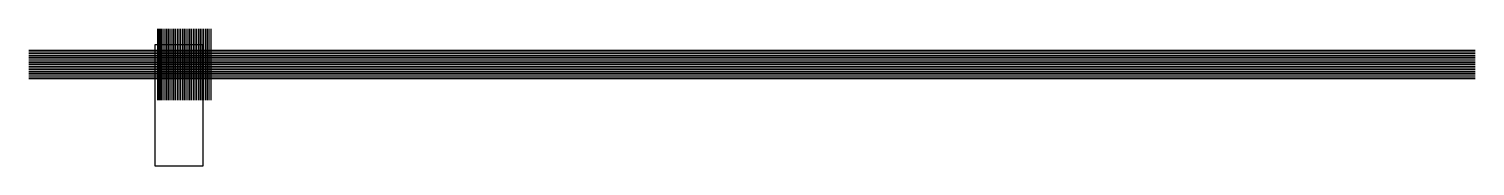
# Model space of a CAD drawing. Header units: metres. Extents: x -2904 to 29736, y -2613 to 475.
import ezdxf

# ---------------------------------------------------------------- set-up
doc = ezdxf.new("R2010")
doc.units = ezdxf.units.M
doc.header["$LTSCALE"] = 0.5
doc.layers.get('Defpoints').update_dxf_attribs({"color": 140})
picture_1 = doc.add_image_def('image1.png', size_in_pixel=(1120, 2854))

msp = doc.modelspace()

# ---------------------------------------------------------------- linework, layer by layer
at = {"layer": 'Defpoints'}
for p, q in [((0, 475), (0, -1127)), ((12, 475), (12, -1127)), ((40, 475), (40, -1127)), ((68, 475), (68, -1127)), ((80, 475), (80, -1127)), ((120, 475), (120, -1127)), ((160, 475), (160, -1127)), ((200, 475), (200, -1127)), ((240, 475), (240, -1127)), ((280, 475), (280, -1127)), ((320, 475), (320, -1127)), ((360, 475), (360, -1127)), ((400, 475), (400, -1127)), ((440, 475), (440, -1127)), ((480, 475), (480, -1127)), ((520, 475), (520, -1127)), ((560, 475), (560, -1127)), ((600, 475), (600, -1127)), ((640, 475), (640, -1127)), ((680, 475), (680, -1127)), ((720, 475), (720, -1127)), ((760, 475), (760, -1127)), ((800, 475), (800, -1127)), ((840, 475), (840, -1127)), ((880, 475), (880, -1127)), ((920, 475), (920, -1127)), ((960, 475), (960, -1127)), ((1000, 475), (1000, -1127)), ((1040, 475), (1040, -1127)), ((1080, 475), (1080, -1127)), ((1120, 475), (1120, -1127)), ((1160, 475), (1160, -1127)), ((1200, 475), (1200, -1127)), ((-2904, 0), (29736, 0)), ((-2904, -40), (29736, -40)), ((-2904, -80), (29736, -80)), ((-2904, -120), (29736, -120)), ((-2904, -160), (29736, -160)), ((-2904, -200), (29736, -200)), ((-2904, -240), (29736, -240)), ((-2904, -280), (29736, -280)), ((-2904, -320), (29736, -320)), ((-2904, -360), (29736, -360)), ((-2904, -400), (29736, -400)), ((-2904, -440), (29736, -440)), ((-2904, -480), (29736, -480)), ((-2904, -520), (29736, -520)), ((-2904, -560), (29736, -560)), ((-2904, -600), (29736, -600)), ((-2904, -640), (29736, -640))]:
    msp.add_line(p, q, dxfattribs=at)

# ---------------------------------------------------------------- pictures from other files: only their frames are drawn
image = msp.add_image(picture_1, insert=(-54, -2613), size_in_units=(1073, 2735), dxfattribs=at)
image.dxf.flags = 7

doc.saveas('drawing.dxf')
